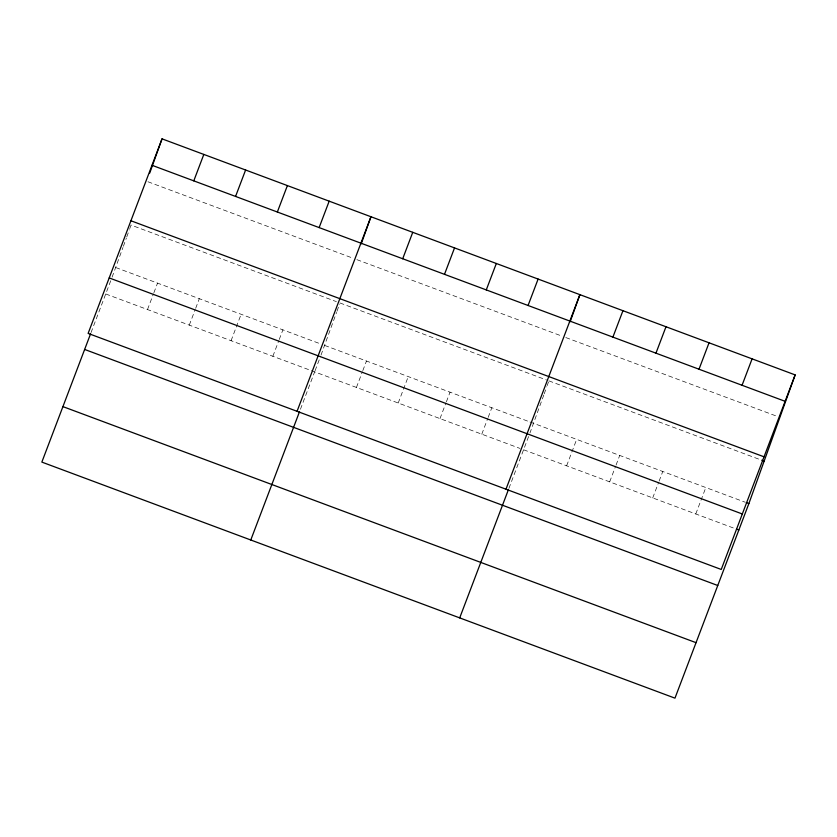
<?xml version="1.0" encoding="UTF-8"?>
<svg xmlns="http://www.w3.org/2000/svg" width="837" height="837" viewBox="0 0 837 837"><rect width="100%" height="100%" fill="white"/><g stroke="black" fill="none" stroke-linecap="round" stroke-linejoin="round"><path stroke-width="0.63" stroke-dasharray="4.18 3.14" d="M112.106 277.152L122.966 247.48M123.395 246.308L126.366 238.043M126.785 236.871L129.337 229.788M129.756 228.606L131.032 225.069L336.38 301.634M321.031 355.045L336.568 312.4M336.987 311.228L339.529 304.145M543.799 395.022L529.967 432.938M544.217 393.84L546.76 386.757M547.189 385.585L548.465 382.038M91.055 332.561L111.656 278.355M147.5 309.544L153.433 293.933M153.893 292.73L157.544 283.115M189.288 325.122L195.22 309.512M195.68 308.309L199.332 298.694M231.075 340.701L241.119 314.273M272.862 356.28L278.794 340.669M279.244 339.466L282.896 329.851M300.441 409.251L314.649 371.858M315.099 370.665L320.581 356.248M356.436 387.437L362.369 371.827M362.819 370.624L366.47 361.019M398.213 403.026L408.257 376.598M440 418.605L445.933 402.984M446.393 401.781L450.044 392.176M481.788 434.183L487.72 418.563M488.18 417.36L491.832 407.755M508.917 488.358L529.507 434.141M566.628 465.811L576.662 439.383M609.681 481.861L615.613 466.24M616.063 465.048L619.715 455.433M652.724 497.91L658.656 482.3M659.117 481.097L662.768 471.482M695.777 513.96L705.821 487.532M147.961 181.765L353.308 258.319M356.886 259.658L562.234 336.223M565.812 337.552L777.489 416.47M339.958 302.963L546.498 379.977M548.884 380.866L760.561 459.785M115.757 267.537L321.105 344.101M324.683 345.43L528.838 421.555M530.03 421.994L745.286 502.252M105.724 293.965L519.997 448.423M523.575 449.762L734.049 528.231"/><path stroke-width="1.26" d="M149.729 173.06L162.033 138.848L795.15 374.903L748.874 503.592L674.967 698.152L41.85 462.097L90.595 333.775M361.207 243.881L370.958 216.741L297.051 411.312M570.133 321.774L579.895 294.645L505.987 489.206M162.033 138.848L88.126 333.408L721.243 569.463L795.15 374.903M193.786 180.855L203.82 154.426M235.563 196.433L245.607 170.005M277.35 212.012L287.394 185.584M319.138 227.591L329.182 201.162M250.776 540.001L299.531 411.668M402.712 258.748L412.746 232.32M444.499 274.327L454.533 247.909M486.276 289.916L496.32 263.488M528.063 305.495L538.107 279.066M459.701 617.894L508.457 489.561M612.904 337.123L622.948 310.694M655.957 353.172L665.99 326.744M699.01 369.222L709.044 342.793M742.063 385.271L752.097 358.843M151.999 165.276L785.106 401.321M130.917 220.759L764.035 456.814M761.754 460.224L764.139 461.124M746.478 502.692L748.874 503.592M109.208 277.926L742.314 513.981M736.445 529.12L738.83 530.02M84.642 349.447L717.759 585.502M62.921 406.615L696.039 642.67"/></g></svg>
